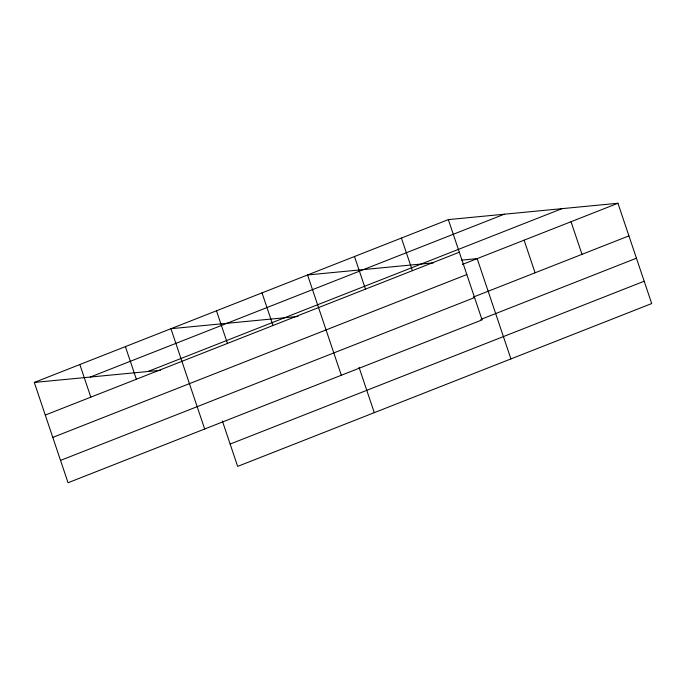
<?xml version="1.0" encoding="UTF-8"?>
<svg xmlns="http://www.w3.org/2000/svg" width="686" height="686" viewBox="0 0 686 686"><rect width="100%" height="100%" fill="white"/><g stroke="black" fill="none" stroke-linecap="round" stroke-linejoin="round"><path stroke-width="1.03" d="M448.335 219.606L482.087 319.89L68.051 482.738L34.3 382.445L448.335 219.606L617.949 203.262L651.7 303.555L237.665 466.394L222.401 421.058M90.269 377.051L504.313 214.212M147.936 371.495L561.98 208.655M45.276 415.064L459.32 252.225M462.321 264.47L617.949 203.262M52.796 437.394L466.832 274.554M473.306 297.089L628.925 235.881M60.539 460.4L474.575 297.561M480.817 319.419L636.445 258.21M230.144 444.065L644.188 281.226M433.646 262.824L307.568 274.966L341.319 375.259M461.627 260.131L477.173 258.631L510.924 358.924M298.05 316.46L170.934 328.705L204.685 428.999M34.3 382.445L160.378 370.303M571.026 221.724L582.002 254.335M524.104 240.177L535.08 272.796M401.413 238.059L412.389 270.678M354.49 256.513L365.466 289.132M359.035 367.319L374.29 412.663M262.018 292.879L273.002 325.498M216.476 310.792L227.452 343.412M125.392 346.619L136.368 379.238M79.842 364.532L90.818 397.151"/></g></svg>
